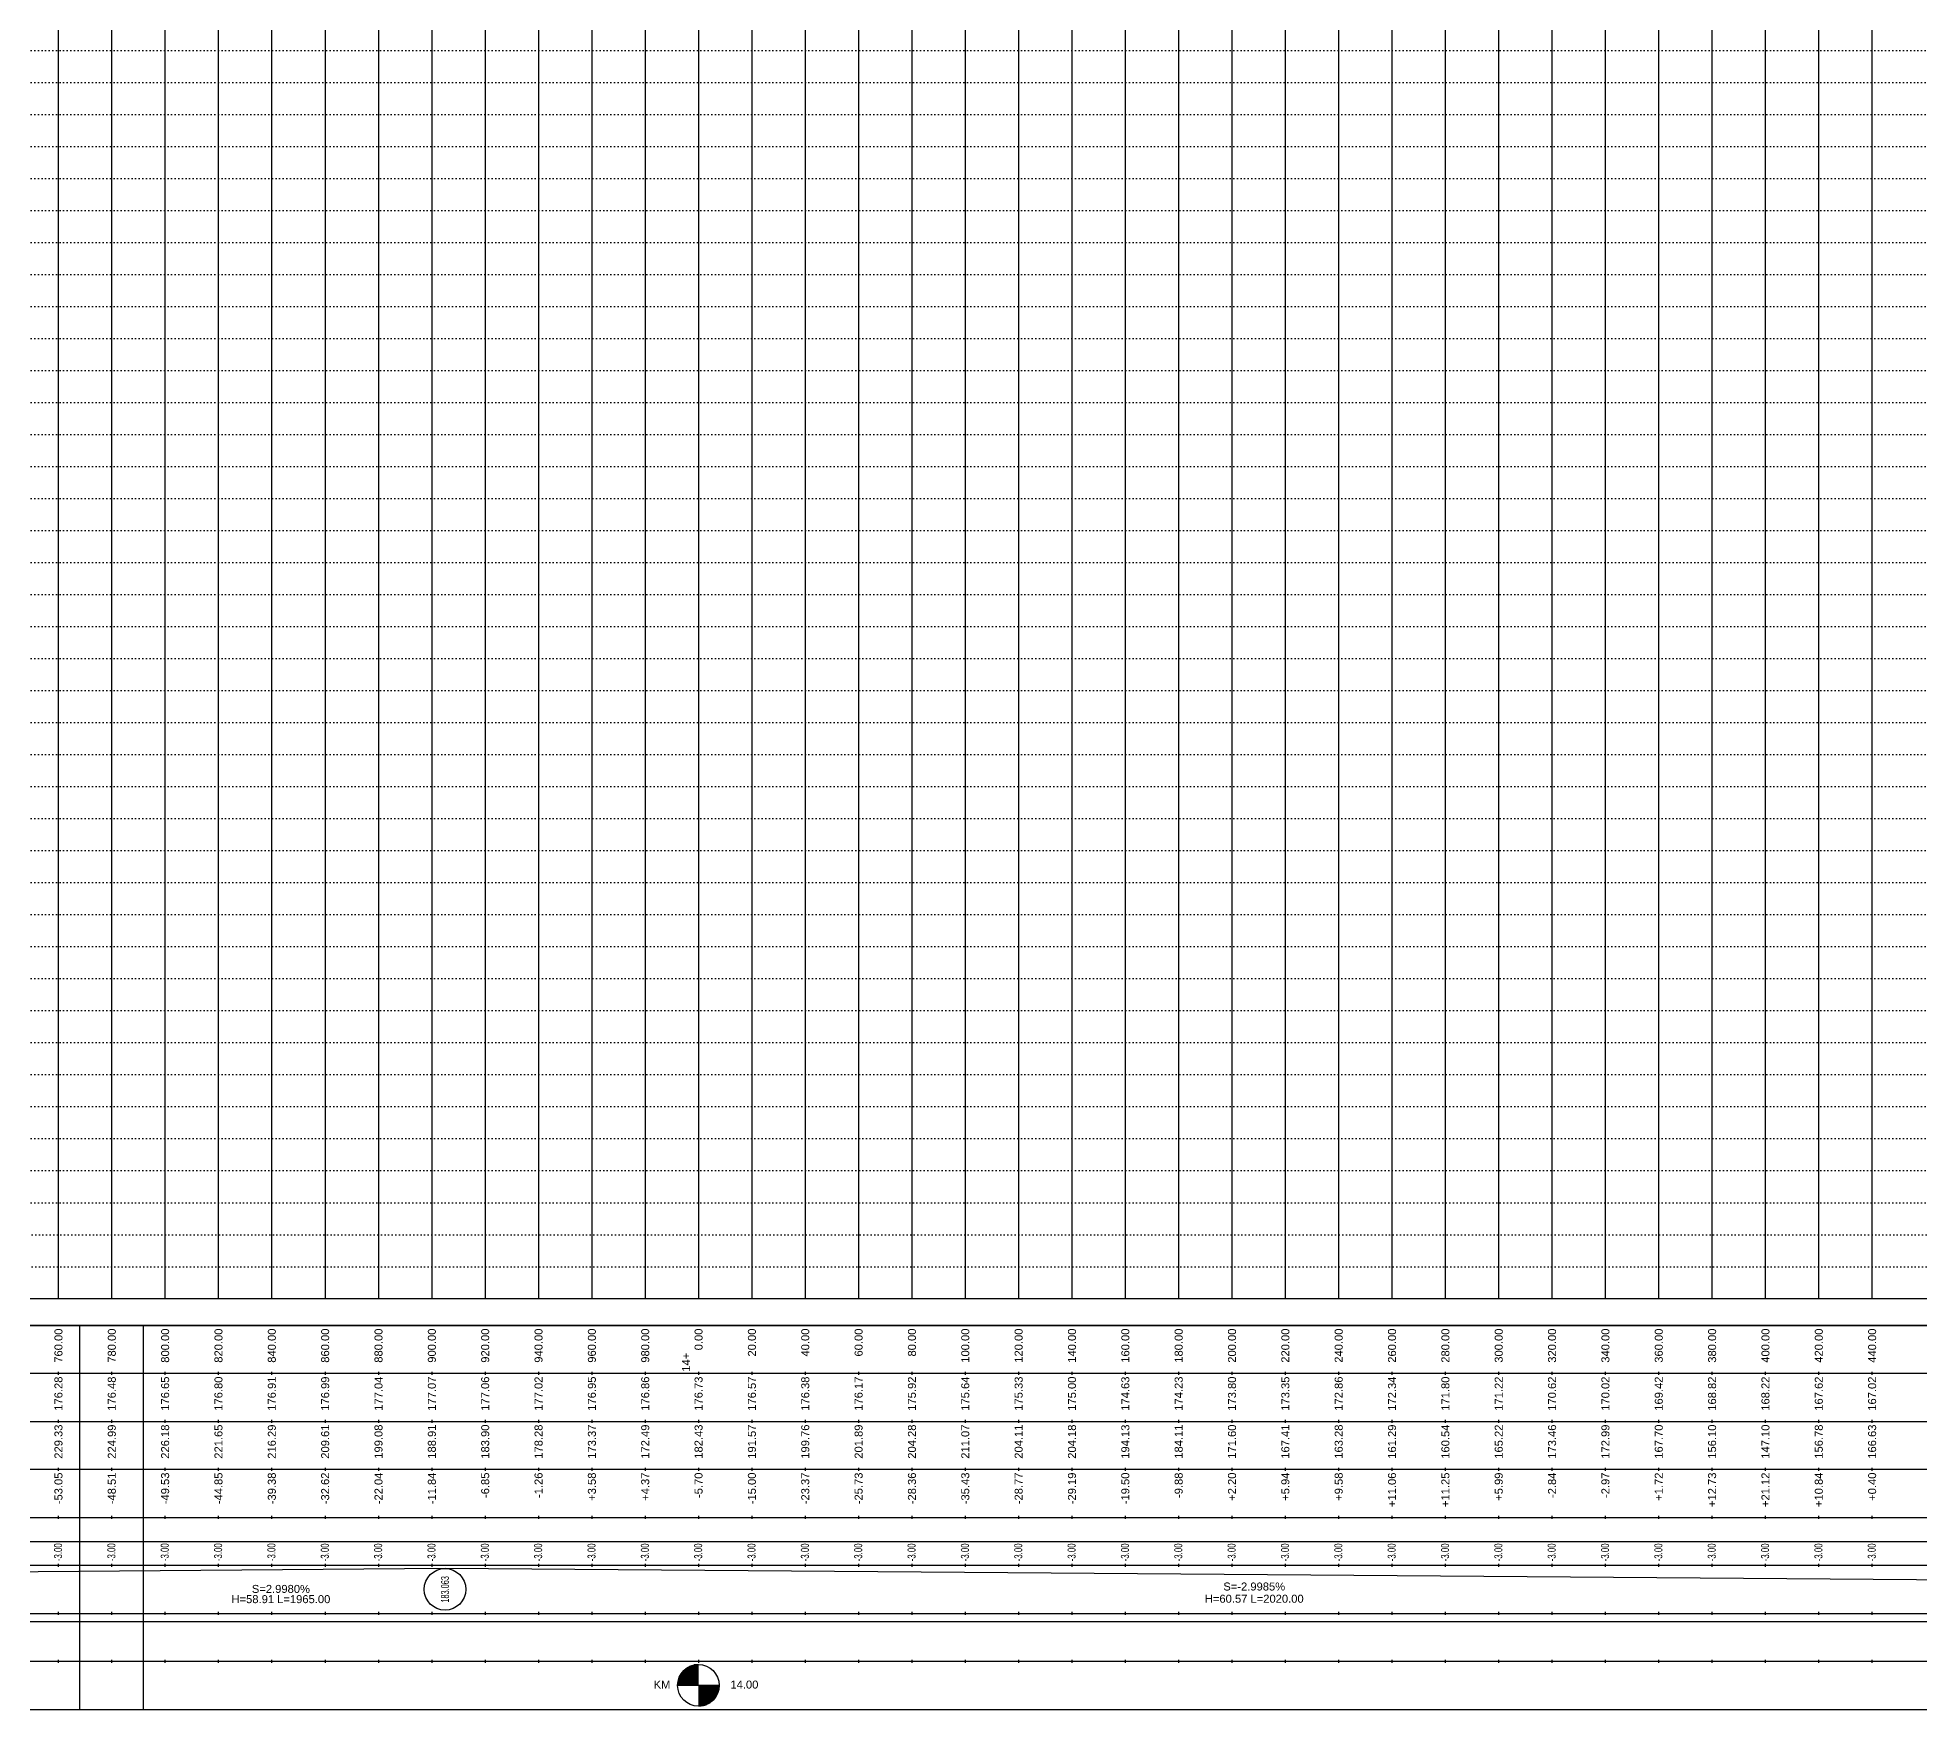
# Model space of a CAD drawing. Header units: millimetres. Extents: x -1499 to 6658, y -12483 to -6008.
# Drawn here: x 3008 to 3714, y -12027 to -11400 of the extents above; entities that cross this region are included whole.
import ezdxf
from ezdxf.enums import TextEntityAlignment as Align

# ---------------------------------------------------------------- set-up
doc = ezdxf.new("R2010")
doc.units = ezdxf.units.MM
doc.linetypes.add('A-DOTLN01H', pattern=[0.125, 0, -0.125])
doc.layers.add('_와꾸', color=7, linetype='Continuous', plot=False)
for name, color, linetype in [('CR-GRID', 56, 'A-DOTLN01H'), ('CZ-TEX2', 3, 'Continuous'), ('수직그리드', 1, 'Continuous'), ('표내용문자', 3, 'Continuous'), ('표보조선', 1, 'Continuous'), ('표주요선', 1, 'Continuous')]:
    doc.layers.add(name, color=color, linetype=linetype)
doc.styles.get("Standard").update_dxf_attribs({"font": 'arial.ttf'})

msp = doc.modelspace()

# ---------------------------------------------------------------- linework, layer by layer
at = {"layer": '_와꾸', "color": 7, "true_color": 0xffffff}
for points in [[(2224.16, -12027.06), (3048.16, -12027.06), (3048.16, -11883.06), (2224.16, -11883.06)], [(3024.16, -12027.06), (3848.16, -12027.06), (3848.16, -11883.06), (3024.16, -11883.06)]]:
    msp.add_lwpolyline(points, close=True, dxfattribs=at)
at = {"layer": 'CR-GRID', "linetype": 'A-DOTLN01H', "ltscale": 10}
for p, q in [((696.16, -11405.06), (6636.16, -11405.06)), ((696.16, -11417.06), (6636.16, -11417.06)), ((696.16, -11429.06), (6636.16, -11429.06)), ((696.16, -11441.06), (6636.16, -11441.06)), ((696.16, -11453.06), (6636.16, -11453.06)), ((696.16, -11465.06), (6636.16, -11465.06)), ((696.16, -11477.06), (6636.16, -11477.06)), ((696.16, -11489.06), (6636.16, -11489.06)), ((696.16, -11501.06), (6636.16, -11501.06)), ((696.16, -11513.06), (6636.16, -11513.06)), ((696.16, -11525.06), (6636.16, -11525.06)), ((696.16, -11537.06), (6636.16, -11537.06)), ((696.16, -11549.06), (6636.16, -11549.06)), ((696.16, -11561.06), (6636.16, -11561.06)), ((696.16, -11573.06), (6196.16, -11573.06)), ((696.16, -11585.06), (6196.16, -11585.06)), ((696.16, -11597.06), (6196.16, -11597.06)), ((696.16, -11609.06), (6196.16, -11609.06)), ((696.16, -11621.06), (6196.16, -11621.06)), ((696.16, -11633.06), (6196.16, -11633.06)), ((696.16, -11645.06), (6196.16, -11645.06)), ((696.16, -11657.06), (6196.16, -11657.06)), ((696.16, -11669.06), (6196.16, -11669.06)), ((696.16, -11681.06), (6196.16, -11681.06)), ((696.16, -11693.06), (6196.16, -11693.06)), ((696.16, -11705.06), (6196.16, -11705.06)), ((696.16, -11717.06), (6196.16, -11717.06)), ((696.16, -11729.06), (6196.16, -11729.06)), ((696.16, -11741.06), (6196.16, -11741.06)), ((696.16, -11753.06), (6196.16, -11753.06)), ((696.16, -11765.06), (6196.16, -11765.06)), ((696.16, -11777.06), (6196.16, -11777.06)), ((696.16, -11789.06), (6196.16, -11789.06)), ((696.16, -11801.06), (6196.16, -11801.06)), ((696.16, -11813.06), (6196.16, -11813.06)), ((696.16, -11825.06), (6196.16, -11825.06)), ((696.16, -11837.06), (6196.16, -11837.06)), ((236.16, -11849.06), (6196.16, -11849.06)), ((236.16, -11861.06), (6196.16, -11861.06))]:
    msp.add_line(p, q, dxfattribs=at)
at = {"layer": '수직그리드'}
for p, q in [((3016.16, -10497.09), (3016.16, -11873.06)), ((3056.16, -10515.98), (3056.16, -11873.06)), ((3036.16, -10523.12), (3036.16, -11873.06)), ((3076.16, -10543.16), (3076.16, -11873.06)), ((3096.16, -10575.32), (3096.16, -11873.06)), ((3356.16, -10606.61), (3356.16, -11873.06)), ((3116.16, -10615.37), (3116.16, -11873.06)), ((3336.16, -10647.37), (3336.16, -11873.06)), ((3376.16, -10648.41), (3376.16, -11873.06)), ((3396.16, -10647.95), (3396.16, -11873.06)), ((3316.16, -10661.69), (3316.16, -11873.06)), ((3136.16, -10678.57), (3136.16, -11873.06)), ((3296.16, -10674.51), (3296.16, -11873.06)), ((3416.16, -10708.3), (3416.16, -11873.06)), ((3276.16, -10723.62), (3276.16, -11873.06)), ((3156.16, -10739.61), (3156.16, -11873.06)), ((3176.16, -10769.63), (3176.16, -11873.06)), ((3436.16, -10768.42), (3436.16, -11873.06)), ((3256.16, -10778.5), (3256.16, -11873.06)), ((3196.16, -10803.38), (3196.16, -11873.06)), ((3216.16, -10832.83), (3216.16, -11873.06)), ((3576.16, -10832.29), (3576.16, -11873.06)), ((3596.16, -10835.14), (3596.16, -11873.06)), ((3236.16, -10838.15), (3236.16, -11873.06)), ((3456.16, -10843.45), (3456.16, -11873.06)), ((3476.16, -10868.59), (3476.16, -11873.06)), ((3616.16, -10866.85), (3616.16, -11873.06)), ((3696.16, -10873.31), (3696.16, -11873.06)), ((3556.16, -10881.71), (3556.16, -11873.06)), ((3496.16, -10893.35), (3496.16, -11873.06)), ((3516.16, -10905.35), (3516.16, -11873.06)), ((3536.16, -10909.79), (3536.16, -11873.06)), ((3676.16, -10932.35), (3676.16, -11873.06)), ((3636.16, -10936.49), (3636.16, -11873.06)), ((3656.16, -10990.43), (3656.16, -11873.06)), ((5416.35, -11873.06), (696.16, -11873.06))]:
    msp.add_line(p, q, dxfattribs=at)
at = {"layer": '표내용문자'}
for p, q in [((3256.16, -12014.91), (3249.02, -12014.91)), ((3249.06, -12014.83), (3256.16, -12014.83)), ((3256.16, -12014.76), (3249.09, -12014.76)), ((3249.13, -12014.68), (3256.16, -12014.68)), ((3256.16, -12014.61), (3249.16, -12014.61)), ((3249.2, -12014.53), (3256.16, -12014.53)), ((3256.16, -12014.46), (3249.24, -12014.46)), ((3249.28, -12014.38), (3256.16, -12014.38)), ((3256.16, -12014.31), (3249.32, -12014.31)), ((3249.36, -12014.23), (3256.16, -12014.23)), ((3256.16, -12014.16), (3249.4, -12014.16)), ((3249.45, -12014.08), (3256.16, -12014.08)), ((3256.16, -12014.01), (3249.49, -12014.01)), ((3249.54, -12013.93), (3256.16, -12013.93)), ((3256.16, -12013.86), (3249.58, -12013.86)), ((3249.63, -12013.78), (3256.16, -12013.78)), ((3256.16, -12013.71), (3249.68, -12013.71)), ((3249.73, -12013.63), (3256.16, -12013.63)), ((3256.16, -12013.56), (3249.79, -12013.56)), ((3249.84, -12013.48), (3256.16, -12013.48)), ((3256.16, -12013.41), (3249.89, -12013.41)), ((3249.95, -12013.33), (3256.16, -12013.33)), ((3256.16, -12013.26), (3250.01, -12013.26)), ((3250.07, -12013.18), (3256.16, -12013.18)), ((3256.16, -12013.11), (3250.13, -12013.11)), ((3250.19, -12013.03), (3256.16, -12013.03)), ((3256.16, -12012.96), (3250.26, -12012.96)), ((3250.32, -12012.88), (3256.16, -12012.88)), ((3256.16, -12012.81), (3250.39, -12012.81)), ((3250.46, -12012.73), (3256.16, -12012.73)), ((3256.16, -12012.66), (3250.53, -12012.66)), ((3250.6, -12012.58), (3256.16, -12012.58)), ((3256.16, -12012.51), (3250.68, -12012.51)), ((3250.75, -12012.43), (3256.16, -12012.43)), ((3256.16, -12012.36), (3250.83, -12012.36)), ((3250.91, -12012.28), (3256.16, -12012.28)), ((3256.16, -12012.21), (3251, -12012.21)), ((3251.08, -12012.13), (3256.16, -12012.13)), ((3256.16, -12012.06), (3251.17, -12012.06)), ((3251.26, -12011.98), (3256.16, -12011.98)), ((3256.16, -12011.91), (3251.36, -12011.91)), ((3251.46, -12011.83), (3256.16, -12011.83)), ((3256.16, -12011.76), (3251.56, -12011.76)), ((3251.66, -12011.68), (3256.16, -12011.68)), ((3256.16, -12011.61), (3251.77, -12011.61)), ((3251.88, -12011.53), (3256.16, -12011.53)), ((3256.16, -12011.46), (3252, -12011.46)), ((3252.12, -12011.38), (3256.16, -12011.38)), ((3256.16, -12011.31), (3252.25, -12011.31)), ((3252.38, -12011.23), (3256.16, -12011.23)), ((3256.16, -12011.16), (3252.52, -12011.16)), ((3252.67, -12011.08), (3256.16, -12011.08)), ((3256.16, -12011.01), (3252.82, -12011.01)), ((3252.98, -12010.93), (3256.16, -12010.93)), ((3256.16, -12010.86), (3253.16, -12010.86)), ((3253.34, -12010.78), (3256.16, -12010.78)), ((3256.16, -12010.71), (3253.55, -12010.71)), ((3253.77, -12010.63), (3256.16, -12010.63)), ((3256.16, -12010.56), (3254.01, -12010.56)), ((3254.3, -12010.48), (3256.16, -12010.48)), ((3256.16, -12010.41), (3254.63, -12010.41)), ((3255.08, -12010.33), (3256.16, -12010.33)), ((3256.16, -12017.76), (3248.36, -12017.76)), ((3248.36, -12017.83), (3256.16, -12017.83)), ((3256.16, -12017.91), (3248.36, -12017.91)), ((3248.36, -12017.98), (3256.16, -12017.98)), ((3256.16, -12018.06), (3248.36, -12018.06)), ((3248.37, -12017.53), (3256.16, -12017.53)), ((3256.16, -12017.61), (3248.37, -12017.61)), ((3248.37, -12017.68), (3256.16, -12017.68)), ((3256.16, -12017.46), (3248.38, -12017.46)), ((3256.16, -12017.31), (3248.39, -12017.31)), ((3248.39, -12017.38), (3256.16, -12017.38)), ((3248.4, -12017.23), (3256.16, -12017.23)), ((3256.16, -12017.16), (3248.41, -12017.16)), ((3248.42, -12017.08), (3256.16, -12017.08)), ((3256.16, -12017.01), (3248.43, -12017.01)), ((3248.44, -12016.93), (3256.16, -12016.93)), ((3256.16, -12016.86), (3248.45, -12016.86)), ((3248.46, -12016.78), (3256.16, -12016.78)), ((3256.16, -12016.71), (3248.47, -12016.71)), ((3248.49, -12016.63), (3256.16, -12016.63)), ((3256.16, -12016.56), (3248.5, -12016.56)), ((3248.52, -12016.48), (3256.16, -12016.48)), ((3256.16, -12016.41), (3248.53, -12016.41)), ((3248.55, -12016.33), (3256.16, -12016.33)), ((3256.16, -12016.26), (3248.57, -12016.26)), ((3248.59, -12016.18), (3256.16, -12016.18)), ((3256.16, -12016.11), (3248.6, -12016.11)), ((3248.62, -12016.03), (3256.16, -12016.03)), ((3256.16, -12015.96), (3248.65, -12015.96)), ((3248.67, -12015.88), (3256.16, -12015.88)), ((3256.16, -12015.81), (3248.69, -12015.81)), ((3248.71, -12015.73), (3256.16, -12015.73)), ((3256.16, -12015.66), (3248.74, -12015.66)), ((3248.76, -12015.58), (3256.16, -12015.58)), ((3256.16, -12015.51), (3248.79, -12015.51)), ((3248.81, -12015.43), (3256.16, -12015.43)), ((3256.16, -12015.36), (3248.84, -12015.36)), ((3248.87, -12015.28), (3256.16, -12015.28)), ((3256.16, -12015.21), (3248.9, -12015.21)), ((3248.93, -12015.13), (3256.16, -12015.13)), ((3256.16, -12015.06), (3248.96, -12015.06)), ((3248.99, -12014.98), (3256.16, -12014.98)), ((3263.96, -12018.06), (3256.16, -12018.06)), ((3256.16, -12018.13), (3263.96, -12018.13)), ((3263.96, -12018.21), (3256.16, -12018.21)), ((3256.16, -12018.28), (3263.95, -12018.28)), ((3263.95, -12018.36), (3256.16, -12018.36)), ((3256.16, -12018.43), (3263.95, -12018.43)), ((3263.94, -12018.51), (3256.16, -12018.51)), ((3256.16, -12018.58), (3263.94, -12018.58)), ((3263.93, -12018.66), (3256.16, -12018.66)), ((3256.16, -12018.73), (3263.93, -12018.73)), ((3263.92, -12018.81), (3256.16, -12018.81)), ((3256.16, -12018.88), (3263.91, -12018.88)), ((3263.91, -12018.96), (3256.16, -12018.96)), ((3256.16, -12019.03), (3263.9, -12019.03)), ((3263.89, -12019.11), (3256.16, -12019.11)), ((3256.16, -12019.18), (3263.88, -12019.18)), ((3263.86, -12019.26), (3256.16, -12019.26)), ((3256.16, -12019.33), (3263.85, -12019.33)), ((3263.84, -12019.41), (3256.16, -12019.41)), ((3256.16, -12019.48), (3263.83, -12019.48)), ((3263.81, -12019.56), (3256.16, -12019.56)), ((3256.16, -12019.63), (3263.8, -12019.63)), ((3263.78, -12019.71), (3256.16, -12019.71)), ((3256.16, -12019.78), (3263.76, -12019.78)), ((3263.75, -12019.86), (3256.16, -12019.86)), ((3256.16, -12019.93), (3263.73, -12019.93)), ((3263.71, -12020.01), (3256.16, -12020.01)), ((3256.16, -12020.08), (3263.69, -12020.08)), ((3263.67, -12020.16), (3256.16, -12020.16)), ((3256.16, -12020.23), (3263.65, -12020.23)), ((3263.63, -12020.31), (3256.16, -12020.31)), ((3256.16, -12020.38), (3263.6, -12020.38)), ((3263.58, -12020.46), (3256.16, -12020.46)), ((3256.16, -12020.53), (3263.55, -12020.53)), ((3263.53, -12020.61), (3256.16, -12020.61)), ((3256.16, -12020.68), (3263.5, -12020.68)), ((3263.47, -12020.76), (3256.16, -12020.76)), ((3256.16, -12020.83), (3263.45, -12020.83)), ((3263.42, -12020.91), (3256.16, -12020.91)), ((3256.16, -12020.98), (3263.39, -12020.98)), ((3263.36, -12021.06), (3256.16, -12021.06)), ((3256.16, -12021.13), (3263.33, -12021.13)), ((3263.29, -12021.21), (3256.16, -12021.21)), ((3256.16, -12021.28), (3263.26, -12021.28)), ((3263.22, -12021.36), (3256.16, -12021.36)), ((3256.16, -12021.43), (3263.19, -12021.43)), ((3263.15, -12021.51), (3256.16, -12021.51)), ((3256.16, -12021.58), (3263.12, -12021.58)), ((3263.08, -12021.66), (3256.16, -12021.66)), ((3256.16, -12021.73), (3263.04, -12021.73)), ((3263, -12021.81), (3256.16, -12021.81)), ((3256.16, -12021.88), (3262.95, -12021.88)), ((3262.91, -12021.96), (3256.16, -12021.96)), ((3256.16, -12022.03), (3262.87, -12022.03)), ((3262.82, -12022.11), (3256.16, -12022.11)), ((3256.16, -12022.18), (3262.78, -12022.18)), ((3262.73, -12022.26), (3256.16, -12022.26)), ((3256.16, -12022.33), (3262.68, -12022.33)), ((3262.63, -12022.41), (3256.16, -12022.41)), ((3256.16, -12022.48), (3262.58, -12022.48)), ((3262.53, -12022.56), (3256.16, -12022.56)), ((3256.16, -12022.63), (3262.47, -12022.63)), ((3262.42, -12022.71), (3256.16, -12022.71)), ((3256.16, -12022.78), (3262.36, -12022.78)), ((3262.31, -12022.86), (3256.16, -12022.86)), ((3256.16, -12022.93), (3262.25, -12022.93)), ((3262.19, -12023.01), (3256.16, -12023.01)), ((3256.16, -12023.08), (3262.12, -12023.08)), ((3262.06, -12023.16), (3256.16, -12023.16)), ((3256.16, -12023.23), (3261.99, -12023.23)), ((3261.93, -12023.31), (3256.16, -12023.31)), ((3256.16, -12023.38), (3261.86, -12023.38)), ((3261.79, -12023.46), (3256.16, -12023.46)), ((3256.16, -12023.53), (3261.71, -12023.53)), ((3261.64, -12023.61), (3256.16, -12023.61)), ((3256.16, -12023.68), (3261.56, -12023.68)), ((3261.48, -12023.76), (3256.16, -12023.76)), ((3256.16, -12023.83), (3261.4, -12023.83)), ((3261.32, -12023.91), (3256.16, -12023.91)), ((3256.16, -12023.98), (3261.23, -12023.98)), ((3261.14, -12024.06), (3256.16, -12024.06)), ((3256.16, -12024.13), (3261.05, -12024.13)), ((3260.95, -12024.21), (3256.16, -12024.21)), ((3256.16, -12024.28), (3260.86, -12024.28)), ((3260.76, -12024.36), (3256.16, -12024.36)), ((3256.16, -12024.43), (3260.65, -12024.43)), ((3260.54, -12024.51), (3256.16, -12024.51)), ((3256.16, -12024.58), (3260.43, -12024.58)), ((3260.31, -12024.66), (3256.16, -12024.66)), ((3256.16, -12024.73), (3260.19, -12024.73)), ((3260.07, -12024.81), (3256.16, -12024.81)), ((3256.16, -12024.88), (3259.93, -12024.88)), ((3259.79, -12024.96), (3256.16, -12024.96)), ((3256.16, -12025.03), (3259.65, -12025.03)), ((3259.49, -12025.11), (3256.16, -12025.11)), ((3256.16, -12025.18), (3259.33, -12025.18)), ((3259.16, -12025.26), (3256.16, -12025.26)), ((3256.16, -12025.33), (3258.97, -12025.33)), ((3258.77, -12025.41), (3256.16, -12025.41)), ((3256.16, -12025.48), (3258.55, -12025.48)), ((3258.3, -12025.56), (3256.16, -12025.56)), ((3256.16, -12025.63), (3258.02, -12025.63)), ((3257.68, -12025.71), (3256.16, -12025.71)), ((3256.16, -12025.78), (3257.24, -12025.78))]:
    msp.add_line(p, q, dxfattribs=at)
msp.add_circle((3256.16, -12018.06), 7.8, dxfattribs=at)
at = {"layer": '표보조선'}
for p, q in [((3016.16, -11900.46), (3016.16, -11901.66)), ((3036.16, -11900.46), (3036.16, -11901.66)), ((3056.16, -11900.46), (3056.16, -11901.66)), ((3076.16, -11900.46), (3076.16, -11901.66)), ((3096.16, -11900.46), (3096.16, -11901.66)), ((3116.16, -11900.46), (3116.16, -11901.66)), ((3136.16, -11900.46), (3136.16, -11901.66)), ((3156.16, -11900.46), (3156.16, -11901.66)), ((3176.16, -11900.46), (3176.16, -11901.66)), ((3196.16, -11900.46), (3196.16, -11901.66)), ((3216.16, -11900.46), (3216.16, -11901.66)), ((3236.16, -11900.46), (3236.16, -11901.66)), ((3256.16, -11900.46), (3256.16, -11901.66)), ((3276.16, -11900.46), (3276.16, -11901.66)), ((3296.16, -11900.46), (3296.16, -11901.66)), ((3316.16, -11900.46), (3316.16, -11901.66)), ((3336.16, -11900.46), (3336.16, -11901.66)), ((3356.16, -11900.46), (3356.16, -11901.66)), ((3376.16, -11900.46), (3376.16, -11901.66)), ((3396.16, -11900.46), (3396.16, -11901.66)), ((3416.16, -11900.46), (3416.16, -11901.66)), ((3436.16, -11900.46), (3436.16, -11901.66)), ((3456.16, -11900.46), (3456.16, -11901.66)), ((3476.16, -11900.46), (3476.16, -11901.66)), ((3496.16, -11900.46), (3496.16, -11901.66)), ((3516.16, -11900.46), (3516.16, -11901.66)), ((3536.16, -11900.46), (3536.16, -11901.66)), ((3556.16, -11900.46), (3556.16, -11901.66)), ((3576.16, -11900.46), (3576.16, -11901.66)), ((3596.16, -11900.46), (3596.16, -11901.66)), ((3616.16, -11900.46), (3616.16, -11901.66)), ((3636.16, -11900.46), (3636.16, -11901.66)), ((3656.16, -11900.46), (3656.16, -11901.66)), ((3676.16, -11900.46), (3676.16, -11901.66)), ((3696.16, -11900.46), (3696.16, -11901.66)), ((3016.16, -11918.46), (3016.16, -11919.66)), ((3036.16, -11918.46), (3036.16, -11919.66)), ((3056.16, -11918.46), (3056.16, -11919.66)), ((3076.16, -11918.46), (3076.16, -11919.66)), ((3096.16, -11918.46), (3096.16, -11919.66)), ((3116.16, -11918.46), (3116.16, -11919.66)), ((3136.16, -11918.46), (3136.16, -11919.66)), ((3156.16, -11918.46), (3156.16, -11919.66)), ((3176.16, -11918.46), (3176.16, -11919.66)), ((3196.16, -11918.46), (3196.16, -11919.66)), ((3216.16, -11918.46), (3216.16, -11919.66)), ((3236.16, -11918.46), (3236.16, -11919.66)), ((3256.16, -11918.46), (3256.16, -11919.66)), ((3276.16, -11918.46), (3276.16, -11919.66)), ((3296.16, -11918.46), (3296.16, -11919.66)), ((3316.16, -11918.46), (3316.16, -11919.66)), ((3336.16, -11918.46), (3336.16, -11919.66)), ((3356.16, -11918.46), (3356.16, -11919.66)), ((3376.16, -11918.46), (3376.16, -11919.66)), ((3396.16, -11918.46), (3396.16, -11919.66)), ((3416.16, -11918.46), (3416.16, -11919.66)), ((3436.16, -11918.46), (3436.16, -11919.66)), ((3456.16, -11918.46), (3456.16, -11919.66)), ((3476.16, -11918.46), (3476.16, -11919.66)), ((3496.16, -11918.46), (3496.16, -11919.66)), ((3516.16, -11918.46), (3516.16, -11919.66)), ((3536.16, -11918.46), (3536.16, -11919.66)), ((3556.16, -11918.46), (3556.16, -11919.66)), ((3576.16, -11918.46), (3576.16, -11919.66)), ((3596.16, -11918.46), (3596.16, -11919.66)), ((3616.16, -11918.46), (3616.16, -11919.66)), ((3636.16, -11918.46), (3636.16, -11919.66)), ((3656.16, -11918.46), (3656.16, -11919.66)), ((3676.16, -11918.46), (3676.16, -11919.66)), ((3696.16, -11918.46), (3696.16, -11919.66)), ((3016.16, -11936.46), (3016.16, -11937.66)), ((3036.16, -11936.46), (3036.16, -11937.66)), ((3056.16, -11936.46), (3056.16, -11937.66)), ((3076.16, -11936.46), (3076.16, -11937.66)), ((3096.16, -11936.46), (3096.16, -11937.66)), ((3116.16, -11936.46), (3116.16, -11937.66)), ((3136.16, -11936.46), (3136.16, -11937.66)), ((3156.16, -11936.46), (3156.16, -11937.66)), ((3176.16, -11936.46), (3176.16, -11937.66)), ((3196.16, -11936.46), (3196.16, -11937.66)), ((3216.16, -11936.46), (3216.16, -11937.66)), ((3236.16, -11936.46), (3236.16, -11937.66)), ((3256.16, -11936.46), (3256.16, -11937.66)), ((3276.16, -11936.46), (3276.16, -11937.66)), ((3296.16, -11936.46), (3296.16, -11937.66)), ((3316.16, -11936.46), (3316.16, -11937.66)), ((3336.16, -11936.46), (3336.16, -11937.66)), ((3356.16, -11936.46), (3356.16, -11937.66)), ((3376.16, -11936.46), (3376.16, -11937.66)), ((3396.16, -11936.46), (3396.16, -11937.66)), ((3416.16, -11936.46), (3416.16, -11937.66)), ((3436.16, -11936.46), (3436.16, -11937.66)), ((3456.16, -11936.46), (3456.16, -11937.66)), ((3476.16, -11936.46), (3476.16, -11937.66)), ((3496.16, -11936.46), (3496.16, -11937.66)), ((3516.16, -11936.46), (3516.16, -11937.66)), ((3536.16, -11936.46), (3536.16, -11937.66)), ((3556.16, -11936.46), (3556.16, -11937.66)), ((3576.16, -11936.46), (3576.16, -11937.66)), ((3596.16, -11936.46), (3596.16, -11937.66)), ((3616.16, -11936.46), (3616.16, -11937.66)), ((3636.16, -11936.46), (3636.16, -11937.66)), ((3656.16, -11936.46), (3656.16, -11937.66)), ((3676.16, -11936.46), (3676.16, -11937.66)), ((3696.16, -11936.46), (3696.16, -11937.66)), ((3016.16, -11954.46), (3016.16, -11955.66)), ((3036.16, -11954.46), (3036.16, -11955.66)), ((3056.16, -11954.46), (3056.16, -11955.66)), ((3076.16, -11954.46), (3076.16, -11955.66)), ((3096.16, -11954.46), (3096.16, -11955.66)), ((3116.16, -11954.46), (3116.16, -11955.66)), ((3136.16, -11954.46), (3136.16, -11955.66)), ((3156.16, -11954.46), (3156.16, -11955.66)), ((3176.16, -11954.46), (3176.16, -11955.66)), ((3196.16, -11954.46), (3196.16, -11955.66)), ((3216.16, -11954.46), (3216.16, -11955.66)), ((3236.16, -11954.46), (3236.16, -11955.66)), ((3256.16, -11954.46), (3256.16, -11955.66)), ((3276.16, -11954.46), (3276.16, -11955.66)), ((3296.16, -11954.46), (3296.16, -11955.66)), ((3316.16, -11954.46), (3316.16, -11955.66)), ((3336.16, -11954.46), (3336.16, -11955.66)), ((3356.16, -11954.46), (3356.16, -11955.66)), ((3376.16, -11954.46), (3376.16, -11955.66)), ((3396.16, -11954.46), (3396.16, -11955.66)), ((3416.16, -11954.46), (3416.16, -11955.66)), ((3436.16, -11954.46), (3436.16, -11955.66)), ((3456.16, -11954.46), (3456.16, -11955.66)), ((3476.16, -11954.46), (3476.16, -11955.66)), ((3496.16, -11954.46), (3496.16, -11955.66)), ((3516.16, -11954.46), (3516.16, -11955.66)), ((3536.16, -11954.46), (3536.16, -11955.66)), ((3556.16, -11954.46), (3556.16, -11955.66)), ((3576.16, -11954.46), (3576.16, -11955.66)), ((3596.16, -11954.46), (3596.16, -11955.66)), ((3616.16, -11954.46), (3616.16, -11955.66)), ((3636.16, -11954.46), (3636.16, -11955.66)), ((3656.16, -11954.46), (3656.16, -11955.66)), ((3676.16, -11954.46), (3676.16, -11955.66)), ((3696.16, -11954.46), (3696.16, -11955.66)), ((3016.16, -11972.46), (3016.16, -11973.66)), ((3036.16, -11972.46), (3036.16, -11973.66)), ((3056.16, -11972.46), (3056.16, -11973.66)), ((3076.16, -11972.46), (3076.16, -11973.66)), ((3096.16, -11972.46), (3096.16, -11973.66)), ((3116.16, -11972.46), (3116.16, -11973.66)), ((3136.16, -11972.46), (3136.16, -11973.66)), ((3156.16, -11972.46), (3156.16, -11973.66)), ((3176.16, -11972.46), (3176.16, -11973.66)), ((3196.16, -11972.46), (3196.16, -11973.66)), ((3216.16, -11972.46), (3216.16, -11973.66)), ((3236.16, -11972.46), (3236.16, -11973.66)), ((3256.16, -11972.46), (3256.16, -11973.66)), ((3276.16, -11972.46), (3276.16, -11973.66)), ((3296.16, -11972.46), (3296.16, -11973.66)), ((3316.16, -11972.46), (3316.16, -11973.66)), ((3336.16, -11972.46), (3336.16, -11973.66)), ((3356.16, -11972.46), (3356.16, -11973.66)), ((3376.16, -11972.46), (3376.16, -11973.66)), ((3396.16, -11972.46), (3396.16, -11973.66)), ((3416.16, -11972.46), (3416.16, -11973.66)), ((3436.16, -11972.46), (3436.16, -11973.66)), ((3456.16, -11972.46), (3456.16, -11973.66)), ((3476.16, -11972.46), (3476.16, -11973.66)), ((3496.16, -11972.46), (3496.16, -11973.66)), ((3516.16, -11972.46), (3516.16, -11973.66)), ((3536.16, -11972.46), (3536.16, -11973.66)), ((3556.16, -11972.46), (3556.16, -11973.66)), ((3576.16, -11972.46), (3576.16, -11973.66)), ((3596.16, -11972.46), (3596.16, -11973.66)), ((3616.16, -11972.46), (3616.16, -11973.66)), ((3636.16, -11972.46), (3636.16, -11973.66)), ((3656.16, -11972.46), (3656.16, -11973.66)), ((3676.16, -11972.46), (3676.16, -11973.66)), ((3696.16, -11972.46), (3696.16, -11973.66)), ((3161.16, -11974.26), (1196.16, -11989.86)), ((5181.16, -11989.86), (3161.16, -11974.26)), ((3016.16, -11990.46), (3016.16, -11991.66)), ((3036.16, -11990.46), (3036.16, -11991.66)), ((3056.16, -11990.46), (3056.16, -11991.66)), ((3076.16, -11990.46), (3076.16, -11991.66)), ((3096.16, -11990.46), (3096.16, -11991.66)), ((3116.16, -11990.46), (3116.16, -11991.66)), ((3136.16, -11990.46), (3136.16, -11991.66)), ((3156.16, -11990.46), (3156.16, -11991.66)), ((3176.16, -11990.46), (3176.16, -11991.66)), ((3196.16, -11990.46), (3196.16, -11991.66)), ((3216.16, -11990.46), (3216.16, -11991.66)), ((3236.16, -11990.46), (3236.16, -11991.66)), ((3256.16, -11990.46), (3256.16, -11991.66)), ((3276.16, -11990.46), (3276.16, -11991.66)), ((3296.16, -11990.46), (3296.16, -11991.66)), ((3316.16, -11990.46), (3316.16, -11991.66)), ((3336.16, -11990.46), (3336.16, -11991.66)), ((3356.16, -11990.46), (3356.16, -11991.66)), ((3376.16, -11990.46), (3376.16, -11991.66)), ((3396.16, -11990.46), (3396.16, -11991.66)), ((3416.16, -11990.46), (3416.16, -11991.66)), ((3436.16, -11990.46), (3436.16, -11991.66)), ((3456.16, -11990.46), (3456.16, -11991.66)), ((3476.16, -11990.46), (3476.16, -11991.66)), ((3496.16, -11990.46), (3496.16, -11991.66)), ((3516.16, -11990.46), (3516.16, -11991.66)), ((3536.16, -11990.46), (3536.16, -11991.66)), ((3556.16, -11990.46), (3556.16, -11991.66)), ((3576.16, -11990.46), (3576.16, -11991.66)), ((3596.16, -11990.46), (3596.16, -11991.66)), ((3616.16, -11990.46), (3616.16, -11991.66)), ((3636.16, -11990.46), (3636.16, -11991.66)), ((3656.16, -11990.46), (3656.16, -11991.66)), ((3676.16, -11990.46), (3676.16, -11991.66)), ((3696.16, -11990.46), (3696.16, -11991.66)), ((2110.46, -11994.06), (3847.87, -11994.06)), ((3016.16, -12008.46), (3016.16, -12009.66)), ((3036.16, -12008.46), (3036.16, -12009.66)), ((3056.16, -12008.46), (3056.16, -12009.66)), ((3076.16, -12008.46), (3076.16, -12009.66)), ((3096.16, -12008.46), (3096.16, -12009.66)), ((3116.16, -12008.46), (3116.16, -12009.66)), ((3136.16, -12008.46), (3136.16, -12009.66)), ((3156.16, -12008.46), (3156.16, -12009.66)), ((3176.16, -12008.46), (3176.16, -12009.66)), ((3196.16, -12008.46), (3196.16, -12009.66)), ((3216.16, -12008.46), (3216.16, -12009.66)), ((3236.16, -12008.46), (3236.16, -12009.66)), ((3256.16, -12008.46), (3256.16, -12009.66)), ((3276.16, -12008.46), (3276.16, -12009.66)), ((3296.16, -12008.46), (3296.16, -12009.66)), ((3316.16, -12008.46), (3316.16, -12009.66)), ((3336.16, -12008.46), (3336.16, -12009.66)), ((3356.16, -12008.46), (3356.16, -12009.66)), ((3376.16, -12008.46), (3376.16, -12009.66)), ((3396.16, -12008.46), (3396.16, -12009.66)), ((3416.16, -12008.46), (3416.16, -12009.66)), ((3436.16, -12008.46), (3436.16, -12009.66)), ((3456.16, -12008.46), (3456.16, -12009.66)), ((3476.16, -12008.46), (3476.16, -12009.66)), ((3496.16, -12008.46), (3496.16, -12009.66)), ((3516.16, -12008.46), (3516.16, -12009.66)), ((3536.16, -12008.46), (3536.16, -12009.66)), ((3556.16, -12008.46), (3556.16, -12009.66)), ((3576.16, -12008.46), (3576.16, -12009.66)), ((3596.16, -12008.46), (3596.16, -12009.66)), ((3616.16, -12008.46), (3616.16, -12009.66)), ((3636.16, -12008.46), (3636.16, -12009.66)), ((3656.16, -12008.46), (3656.16, -12009.66)), ((3676.16, -12008.46), (3676.16, -12009.66)), ((3696.16, -12008.46), (3696.16, -12009.66))]:
    msp.add_line(p, q, dxfattribs=at)
msp.add_circle((3161.16, -11982.06), 7.8, dxfattribs=at)
at = {"layer": '표주요선'}
for p, q in [((224.16, -11883.06), (5416.35, -11883.06)), ((5416.35, -11901.06), (224.16, -11901.06)), ((224.16, -11919.06), (5416.35, -11919.06)), ((5416.35, -11937.06), (224.16, -11937.06)), ((224.16, -11955.06), (5416.35, -11955.06)), ((224.16, -11964.06), (5416.35, -11964.06)), ((5416.35, -11973.06), (224.16, -11973.06)), ((224.16, -11991.06), (5416.35, -11991.06)), ((5416.35, -12009.06), (224.16, -12009.06)), ((224.16, -12027.06), (5416.35, -12027.06))]:
    msp.add_line(p, q, dxfattribs=at)

# ---------------------------------------------------------------- texts
at = {"layer": 'CZ-TEX2', "width": 0.7}
for p in [(3017.57, -11971.47), (3037.57, -11971.47), (3057.57, -11971.47), (3077.57, -11971.47), (3097.57, -11971.47), (3117.58, -11971.53), (3137.58, -11971.53), (3157.58, -11971.53), (3177.58, -11971.53), (3197.58, -11971.53), (3217.58, -11971.53), (3237.58, -11971.53), (3257.58, -11971.53), (3277.58, -11971.53), (3297.58, -11971.53), (3317.58, -11971.53), (3337.58, -11971.53), (3357.58, -11971.53), (3377.58, -11971.53), (3397.58, -11971.53), (3417.58, -11971.53), (3437.58, -11971.53), (3457.58, -11971.53), (3477.58, -11971.53), (3497.58, -11971.53), (3517.58, -11971.53), (3537.58, -11971.53), (3557.58, -11971.53), (3577.58, -11971.53), (3597.58, -11971.53), (3617.58, -11971.53), (3637.58, -11971.53), (3657.58, -11971.53), (3677.58, -11971.53), (3697.58, -11971.53)]:
    msp.add_text('-3.00', height=3, rotation=90, dxfattribs=at).set_placement(p)
at = {"layer": '표내용문자'}
for s, p in [('760.00', (3017.72, -11884.26)), ('780.00', (3037.72, -11884.26)), ('800.00', (3057.72, -11884.26)), ('820.00', (3077.72, -11884.26)), ('840.00', (3097.72, -11884.26)), ('860.00', (3117.72, -11884.26)), ('880.00', (3137.72, -11884.26)), ('900.00', (3157.72, -11884.26)), ('920.00', (3177.72, -11884.26)), ('940.00', (3197.72, -11884.26)), ('960.00', (3217.72, -11884.26)), ('980.00', (3237.72, -11884.26)), ('0.00', (3257.72, -11884.26)), ('20.00', (3277.72, -11884.26)), ('40.00', (3297.72, -11884.26)), ('60.00', (3317.72, -11884.26)), ('80.00', (3337.72, -11884.26)), ('100.00', (3357.72, -11884.26)), ('120.00', (3377.72, -11884.26)), ('140.00', (3397.72, -11884.26)), ('160.00', (3417.72, -11884.26)), ('180.00', (3437.72, -11884.26)), ('200.00', (3457.72, -11884.26)), ('220.00', (3477.72, -11884.26)), ('240.00', (3497.72, -11884.26)), ('260.00', (3517.72, -11884.26)), ('280.00', (3537.72, -11884.26)), ('300.00', (3557.72, -11884.26)), ('320.00', (3577.72, -11884.26)), ('340.00', (3597.72, -11884.26)), ('360.00', (3617.72, -11884.26)), ('380.00', (3637.72, -11884.26)), ('400.00', (3657.72, -11884.26)), ('420.00', (3677.72, -11884.26)), ('440.00', (3697.72, -11884.26)), ('176.28', (3017.72, -11902.26)), ('176.48', (3037.72, -11902.26)), ('176.65', (3057.72, -11902.26)), ('176.80', (3077.72, -11902.26)), ('176.91', (3097.72, -11902.26)), ('176.99', (3117.72, -11902.26)), ('177.04', (3137.72, -11902.26)), ('177.07', (3157.72, -11902.26)), ('177.06', (3177.72, -11902.26)), ('177.02', (3197.72, -11902.26)), ('176.95', (3217.72, -11902.26)), ('176.86', (3237.72, -11902.26)), ('176.73', (3257.72, -11902.26)), ('176.57', (3277.72, -11902.26)), ('176.38', (3297.72, -11902.26)), ('176.17', (3317.72, -11902.26)), ('175.92', (3337.72, -11902.26)), ('175.64', (3357.72, -11902.26)), ('175.33', (3377.72, -11902.26)), ('175.00', (3397.72, -11902.26)), ('174.63', (3417.72, -11902.26)), ('174.23', (3437.72, -11902.26)), ('173.80', (3457.72, -11902.26)), ('173.35', (3477.72, -11902.26)), ('172.86', (3497.72, -11902.26)), ('172.34', (3517.72, -11902.26)), ('171.80', (3537.72, -11902.26)), ('171.22', (3557.72, -11902.26)), ('170.62', (3577.72, -11902.26)), ('170.02', (3597.72, -11902.26)), ('169.42', (3617.72, -11902.26)), ('168.82', (3637.72, -11902.26)), ('168.22', (3657.72, -11902.26)), ('167.62', (3677.72, -11902.26)), ('167.02', (3697.72, -11902.26)), ('229.33', (3017.72, -11920.26)), ('224.99', (3037.72, -11920.26)), ('226.18', (3057.72, -11920.26)), ('221.65', (3077.72, -11920.26)), ('216.29', (3097.72, -11920.26)), ('209.61', (3117.72, -11920.26)), ('199.08', (3137.72, -11920.26)), ('188.91', (3157.72, -11920.26)), ('183.90', (3177.72, -11920.26)), ('178.28', (3197.72, -11920.26)), ('173.37', (3217.72, -11920.26)), ('172.49', (3237.72, -11920.26)), ('182.43', (3257.72, -11920.26)), ('191.57', (3277.72, -11920.26)), ('199.76', (3297.72, -11920.26)), ('201.89', (3317.72, -11920.26)), ('204.28', (3337.72, -11920.26)), ('211.07', (3357.72, -11920.26)), ('204.11', (3377.72, -11920.26)), ('204.18', (3397.72, -11920.26)), ('194.13', (3417.72, -11920.26)), ('184.11', (3437.72, -11920.26)), ('171.60', (3457.72, -11920.26)), ('167.41', (3477.72, -11920.26)), ('163.28', (3497.72, -11920.26)), ('161.29', (3517.72, -11920.26)), ('160.54', (3537.72, -11920.26)), ('165.22', (3557.72, -11920.26)), ('173.46', (3577.72, -11920.26)), ('172.99', (3597.72, -11920.26)), ('167.70', (3617.72, -11920.26)), ('156.10', (3637.72, -11920.26)), ('147.10', (3657.72, -11920.26)), ('156.78', (3677.72, -11920.26)), ('166.63', (3697.72, -11920.26)), ('-53.05', (3017.72, -11938.26)), ('-48.51', (3037.72, -11938.26)), ('-49.53', (3057.72, -11938.26)), ('-44.85', (3077.72, -11938.26)), ('-39.38', (3097.72, -11938.26)), ('-32.62', (3117.72, -11938.26)), ('-22.04', (3137.72, -11938.26)), ('-11.84', (3157.72, -11938.26)), ('-6.85', (3177.72, -11938.26)), ('-1.26', (3197.72, -11938.26)), ('+3.58', (3217.72, -11938.26)), ('+4.37', (3237.72, -11938.26)), ('-5.70', (3257.72, -11938.26)), ('-15.00', (3277.72, -11938.26)), ('-23.37', (3297.72, -11938.26)), ('-25.73', (3317.72, -11938.26)), ('-28.36', (3337.72, -11938.26)), ('-35.43', (3357.72, -11938.26)), ('-28.77', (3377.72, -11938.26)), ('-29.19', (3397.72, -11938.26)), ('-19.50', (3417.72, -11938.26)), ('-9.88', (3437.72, -11938.26)), ('+2.20', (3457.72, -11938.26)), ('+5.94', (3477.72, -11938.26)), ('+9.58', (3497.72, -11938.26)), ('+11.06', (3517.72, -11938.26)), ('+11.25', (3537.72, -11938.26)), ('+5.99', (3557.72, -11938.26)), ('-2.84', (3577.72, -11938.26)), ('-2.97', (3597.72, -11938.26)), ('+1.72', (3617.72, -11938.26)), ('+12.73', (3637.72, -11938.26)), ('+21.12', (3657.72, -11938.26)), ('+10.84', (3677.72, -11938.26)), ('+0.40', (3697.72, -11938.26))]:
    msp.add_text(s, height=3, rotation=90, dxfattribs=at).set_placement(p, align=Align.RIGHT)
msp.add_text('14+', height=3, rotation=90, dxfattribs=at).set_placement((3253.04, -11900.46))
at = {"layer": '표내용문자', "width": 0.6}
msp.add_text('183.063', height=3, rotation=90, dxfattribs=at).set_placement((3162.66, -11982.06), align=Align.CENTER)
at = {"layer": '표내용문자'}
for s, p in [('S=-2.9985%', (3464.56, -11982.49)), ('H=58.91 L=1965.00', (3099.63, -11987.23)), ('S=2.9980%', (3099.63, -11983.39)), ('H=60.57 L=2020.00', (3464.56, -11987.07))]:
    msp.add_text(s, height=3, dxfattribs=at).set_placement(p, align=Align.CENTER)
for s, p in [('KM', (3239.36, -12019.26)), ('14.00', (3268.16, -12019.26))]:
    msp.add_text(s, height=3, dxfattribs=at).set_placement(p)

doc.saveas('drawing.dxf')
